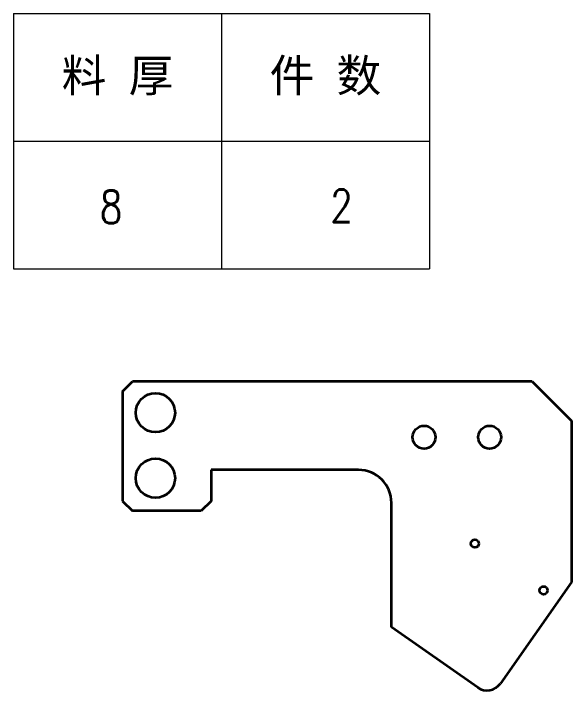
# Model space of a CAD drawing. Header units: millimetres. Extents: x -49592 to 104182, y -50696 to 41603.
# Drawn here: x -48530.5 to -48360.1, y 41353.3 to 41560.1 of the extents above; entities that cross this region are included whole.
import ezdxf
from ezdxf.enums import TextEntityAlignment as Align

# ---------------------------------------------------------------- set-up
doc = ezdxf.new("R2010")
doc.units = ezdxf.units.MM
doc.header["$LTSCALE"] = 0.5
doc.layers.add('标注线', color=3, linetype='Continuous', lineweight=18)
doc.layers.add('粗实线', color=7, linetype='Continuous', lineweight=35)
doc.styles.add('DIM', font='romans.shx', dxfattribs={"width": 0.8, "bigfont": 'bigfont.shx'})
doc.styles.get("Standard").update_dxf_attribs({"font": 'simplex.shx'})

# ---------------------------------------------------------------- blocks, each defined once
blk = doc.blocks.new('*T108')
at = {"color": 0, "linetype": 'ByBlock', "lineweight": -2, "transparency": 16777216}
for p, q in [((0, 0), (127, 0)), ((0, 0), (0, -78)), ((63.5, 0), (63.5, -78)), ((127, 0), (127, -78)), ((0, -39), (127, -39)), ((0, -78), (127, -78))]:
    blk.add_line(p, q, dxfattribs=at)
at = {"color": 0, "transparency": 16777216, "char_height": 10, "width": 60.5, "attachment_point": 5}
for s, insert in [('{\\fSimSun|b0|i0|c134|p2;料 厚}', (31.75, -19.5)), ('{\\fSimSun|b0|i0|c134|p2;件 数}', (95.25, -19.5))]:
    blk.add_mtext(s, dxfattribs=dict(at, insert=insert))
blk = doc.blocks.new('拆图参数')
blk.add_blockref('*T108', (-63.5, 78))
at = {"style": 'DIM', "width": 0.8}
blk.add_attdef('6', text='', height=10, dxfattribs=at).set_placement((-37.13, 18.91), align=Align.MIDDLE_LEFT)
blk.add_attdef('1', text='', height=10, dxfattribs=at).set_placement((36.65, 19.27), align=Align.MIDDLE_CENTER)

msp = doc.modelspace()

# ---------------------------------------------------------------- linework, layer by layer
at = {"layer": '粗实线', "lineweight": 35, "ltscale": 0.106066}
for p, q in [((-48497.177, 41444.674), (-48494.177, 41447.674)), ((-48497.177, 41411.174), (-48494.177, 41408.174)), ((-48470.177, 41411.174), (-48473.177, 41408.174))]:
    msp.add_line(p, q, dxfattribs=at)
at = {"layer": '粗实线', "lineweight": 35}
for p, q in [((-48372.117, 41447.674), (-48494.177, 41447.674)), ((-48497.177, 41444.674), (-48497.177, 41411.174)), ((-48360.117, 41435.674), (-48360.117, 41386.391)), ((-48415.117, 41372.674), (-48415.117, 41410.674)), ((-48473.177, 41408.174), (-48494.177, 41408.174)), ((-48360.117, 41386.391), (-48381.788, 41355.441)), ((-48388.752, 41354.213), (-48415.117, 41372.674))]:
    msp.add_line(p, q, dxfattribs=at)
at = {"layer": '粗实线', "lineweight": 35, "ltscale": 0.424264}
msp.add_line((-48372.117, 41447.674), (-48360.117, 41435.674), dxfattribs=at)
at = {"layer": '粗实线', "lineweight": 35, "ltscale": 0.311617}
msp.add_line((-48425.117, 41420.674), (-48470.177, 41420.674), dxfattribs=at)
at = {"layer": '粗实线', "lineweight": 35, "ltscale": 0.2375}
msp.add_line((-48470.177, 41420.674), (-48470.177, 41411.174), dxfattribs=at)
at = {"layer": '粗实线', "lineweight": 35}
for centre, radius in [((-48487.177, 41438.174), 6), ((-48405.117, 41430.674), 3.5), ((-48385.117, 41430.674), 3.5), ((-48487.177, 41418.174), 6), ((-48389.617, 41398.174), 1.229), ((-48368.617, 41383.886), 1.229)]:
    msp.add_circle(centre, radius, dxfattribs=at)
for centre, radius, start, end in [((-48425.117, 41410.674), 10, 0, 90), ((-48385.884, 41358.309), 5, 235, 325)]:
    msp.add_arc(centre, radius, start, end, dxfattribs=at)

# ---------------------------------------------------------------- block references
at = {"layer": '标注线'}
msp.add_blockref('拆图参数', (-48466.991, 41482.107), dxfattribs=at).add_auto_attribs({'1': '2', '6': '8'})

doc.saveas('drawing.dxf')
